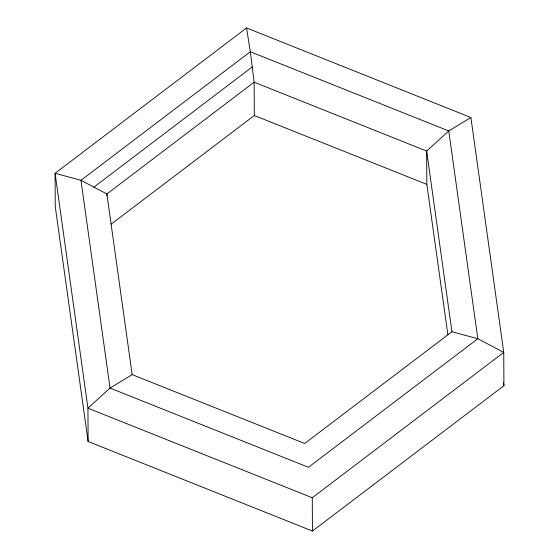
<?xml version="1.0" encoding="UTF-8"?>
<svg xmlns="http://www.w3.org/2000/svg" width="559" height="559" viewBox="0 0 559 559"><rect width="100%" height="100%" fill="white"/><g stroke="black" fill="none" stroke-linecap="round" stroke-linejoin="round"><path stroke-width="0.84" d="M246.554 27.95L55.082 173.29L55.257 206.599L88.112 441.491L312.446 531.05L503.918 385.71L503.743 352.401L470.888 117.509L246.554 27.95L250.334 51.742L254.142 82.194L254.317 115.503L111.234 224.117M93.933 187.132L252.235 66.968M312.446 531.05L312.271 497.741L503.743 352.401L477.819 338.733L451.938 331.725L304.683 443.497L132.162 374.621L110.032 388.072L87.945 408.182L88.112 441.491M470.888 117.509L448.758 130.96L426.664 151.07L426.838 184.379L447.878 334.778M254.317 115.503L426.838 184.379M312.271 497.741L87.945 408.182L55.082 173.29L80.971 180.298L106.888 193.973L132.162 374.621M503.435 382.258L503.918 385.71M451.938 331.725L426.664 151.07L254.142 82.194L106.888 193.973L106.902 195.678M250.334 51.742L80.971 180.298L110.032 388.072L308.456 467.289L477.819 338.733L448.758 130.96L250.334 51.742"/></g></svg>
